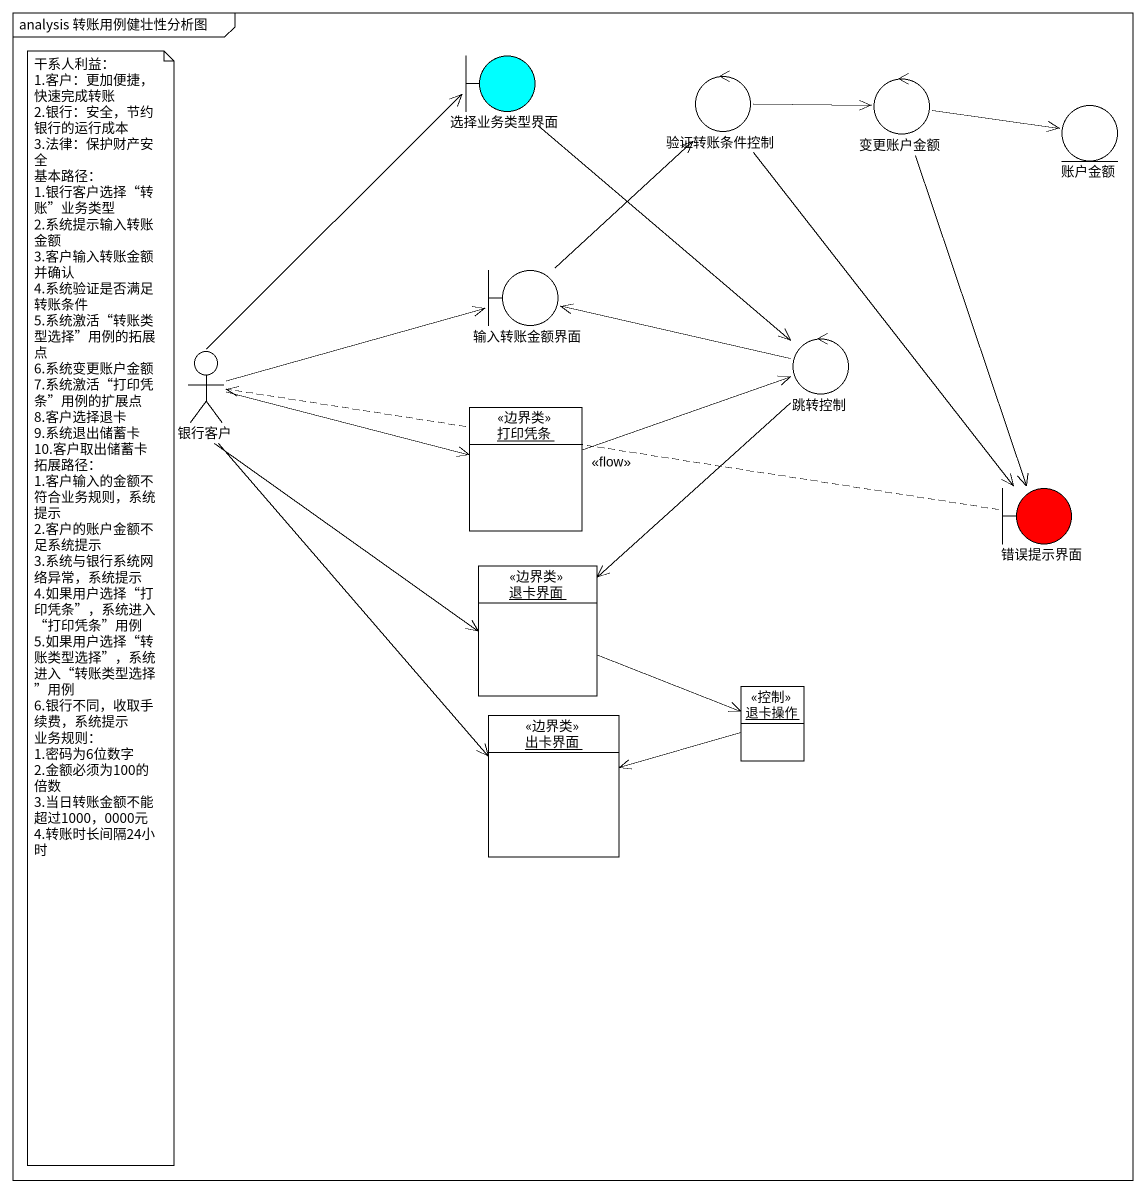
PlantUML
@startuml
mainframe analysis 转账用例健壮性分析图
allowmixing
hide circle
hide empty members
boundary 选择业务类型界面 #00FFFF
control 验证转账条件控制
control 变更账户金额
entity 账户金额
boundary 输入转账金额界面
actor 银行客户
control 跳转控制
object 打印凭条 <<边界类>>
boundary 错误提示界面 #FF0000
object 退卡界面 <<边界类>>
object 退卡操作 <<控制>>
object 出卡界面 <<边界类>>
选择业务类型界面 --> 跳转控制
验证转账条件控制 -right-> 变更账户金额
验证转账条件控制 --> 错误提示界面
变更账户金额 -right-> 账户金额
变更账户金额 --> 错误提示界面
输入转账金额界面 -up-> 验证转账条件控制
银行客户 -up-> 选择业务类型界面
银行客户 -right-> 输入转账金额界面
银行客户 -right-> 打印凭条
银行客户 --> 退卡界面
银行客户 --> 出卡界面
跳转控制 -left-> 输入转账金额界面
跳转控制 --> 退卡界面
打印凭条 -right-> 跳转控制
错误提示界面 .left.> 银行客户 : <<flow>>
退卡界面 -right-> 退卡操作
退卡操作 -left-> 出卡界面
note as N1
  干系人利益：
  1.客户：更加便捷，快速完成转账
  2.银行：安全，节约银行的运行成本
  3.法律：保护财产安全
  基本路径：
  1.银行客户选择“转账”业务类型
  2.系统提示输入转账金额
  3.客户输入转账金额并确认
  4.系统验证是否满足转账条件
  5.系统激活“转账类型选择”用例的拓展点
  6.系统变更账户金额
  7.系统激活“打印凭条”用例的扩展点
  8.客户选择退卡
  9.系统退出储蓄卡
  10.客户取出储蓄卡
  拓展路径：
  1.客户输入的金额不符合业务规则，系统提示
  2.客户的账户金额不足系统提示
  3.系统与银行系统网络异常，系统提示
  4.如果用户选择“打印凭条”，系统进入“打印凭条”用例
  5.如果用户选择“转账类型选择”，系统进入“转账类型选择”用例
  6.银行不同，收取手续费，系统提示
  业务规则：
  1.密码为6位数字
  2.金额必须为100的倍数
  3.当日转账金额不能超过1000，0000元
  4.转账时长间隔24小时
end note
@enduml
